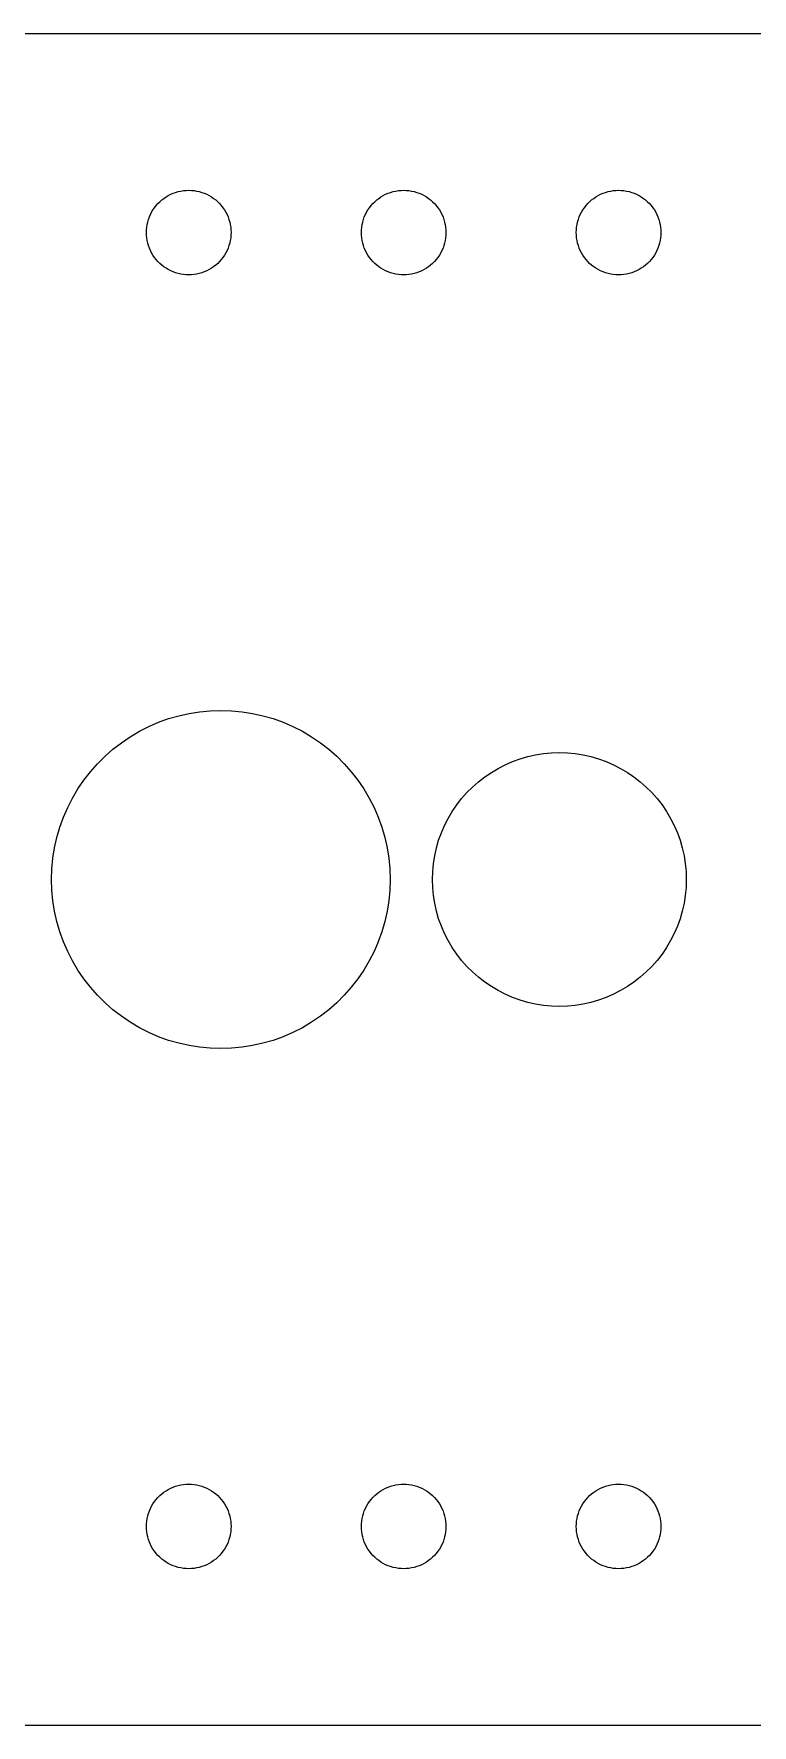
# Model space of a CAD drawing. Header units: metres. Extents: x -20 to 20, y -10 to 10.
# Drawn here: x -2.21 to 6.28, y -10 to 10 of the extents above; entities that cross this region are included whole.
import ezdxf

# ---------------------------------------------------------------- set-up
doc = ezdxf.new("R2010")
doc.units = ezdxf.units.M

msp = doc.modelspace()

# ---------------------------------------------------------------- linework, layer by layer
for p, q in [((20, 10), (-20, 10)), ((-0.744492, 7.99226), (-0.722275, 8.01448)), ((-0.722275, 8.01448), (-0.698715, 8.03525)), ((-0.698715, 8.03525), (-0.673904, 8.0545)), ((-0.673904, 8.0545), (-0.647919, 8.07216)), ((-0.647919, 8.07216), (-0.62088, 8.08815)), ((-0.62088, 8.08815), (-0.592896, 8.1024)), ((-0.592896, 8.1024), (-0.564072, 8.11488)), ((-0.564072, 8.11488), (-0.534515, 8.12552)), ((-0.534515, 8.12552), (-0.504349, 8.13428)), ((-0.504349, 8.13428), (-0.473694, 8.14113)), ((-0.473694, 8.14113), (-0.442673, 8.14606)), ((-0.442673, 8.14606), (-0.411407, 8.149)), ((-0.411407, 8.149), (-0.380005, 8.14999)), ((-0.380005, 8.14999), (-0.348618, 8.149)), ((-0.348618, 8.149), (-0.317337, 8.14606)), ((-0.317337, 8.14606), (-0.286316, 8.14113)), ((-0.286316, 8.14113), (-0.255661, 8.13428)), ((-0.255661, 8.13428), (-0.225494, 8.12552)), ((-0.225494, 8.12552), (-0.195938, 8.11488)), ((-0.195938, 8.11488), (-0.167114, 8.1024)), ((-0.167114, 8.1024), (-0.13913, 8.08815)), ((-0.13913, 8.08815), (-0.112091, 8.07216)), ((-0.112091, 8.07216), (-0.086121, 8.0545)), ((-0.086121, 8.0545), (-0.061295, 8.03525)), ((-0.061295, 8.03525), (-0.037735, 8.01448)), ((-0.037735, 8.01448), (-0.015518, 7.99226)), ((1.7955, 7.99226), (1.81772, 8.01448)), ((1.81772, 8.01448), (1.84128, 8.03525)), ((1.84128, 8.03525), (1.8661, 8.0545)), ((1.8661, 8.0545), (1.89207, 8.07216)), ((1.89207, 8.07216), (1.91911, 8.08815)), ((1.91911, 8.08815), (1.9471, 8.1024)), ((1.9471, 8.1024), (1.97594, 8.11488)), ((1.97594, 8.11488), (2.00548, 8.12552)), ((2.00548, 8.12552), (2.03564, 8.13428)), ((2.03564, 8.13428), (2.0663, 8.14113)), ((2.0663, 8.14113), (2.09732, 8.14606)), ((2.09732, 8.14606), (2.1286, 8.149)), ((2.1286, 8.149), (2.15999, 8.14999)), ((2.15999, 8.14999), (2.19139, 8.149)), ((2.19139, 8.149), (2.22266, 8.14606)), ((2.22266, 8.14606), (2.25368, 8.14113)), ((2.25368, 8.14113), (2.28433, 8.13428)), ((2.28433, 8.13428), (2.3145, 8.12552)), ((2.3145, 8.12552), (2.34406, 8.11488)), ((2.34406, 8.11488), (2.37288, 8.1024)), ((2.37288, 8.1024), (2.40086, 8.08815)), ((2.40086, 8.08815), (2.4279, 8.07216)), ((2.4279, 8.07216), (2.45389, 8.0545)), ((2.45389, 8.0545), (2.4787, 8.03525)), ((2.4787, 8.03525), (2.50226, 8.01448)), ((2.50226, 8.01448), (2.52448, 7.99226)), ((4.33551, 7.99226), (4.35771, 8.01448)), ((4.35771, 8.01448), (4.38129, 8.03525)), ((4.38129, 8.03525), (4.4061, 8.0545)), ((4.4061, 8.0545), (4.43208, 8.07216)), ((4.43208, 8.07216), (4.45912, 8.08815)), ((4.45912, 8.08815), (4.48711, 8.1024)), ((4.48711, 8.1024), (4.51593, 8.11488)), ((4.51593, 8.11488), (4.54549, 8.12552)), ((4.54549, 8.12552), (4.57565, 8.13428)), ((4.57565, 8.13428), (4.60631, 8.14113)), ((4.60631, 8.14113), (4.63733, 8.14606)), ((4.63733, 8.14606), (4.66859, 8.149)), ((4.66859, 8.149), (4.7, 8.14999)), ((4.7, 8.14999), (4.73138, 8.149)), ((4.73138, 8.149), (4.76266, 8.14606)), ((4.76266, 8.14606), (4.79369, 8.14113)), ((4.79369, 8.14113), (4.82434, 8.13428)), ((4.82434, 8.13428), (4.85451, 8.12552)), ((4.85451, 8.12552), (4.88405, 8.11488)), ((4.88405, 8.11488), (4.91289, 8.1024)), ((4.91289, 8.1024), (4.94087, 8.08815)), ((4.94087, 8.08815), (4.96791, 8.07216)), ((4.96791, 8.07216), (4.99388, 8.0545)), ((4.99388, 8.0545), (5.01871, 8.03525)), ((5.01871, 8.03525), (5.04227, 8.01448)), ((5.04227, 8.01448), (5.06448, 7.99226)), ((-0.864304, 7.77434), (-0.85553, 7.8045)), ((-0.85553, 7.8045), (-0.844894, 7.83406)), ((-0.844894, 7.83406), (-0.832428, 7.86288)), ((-0.832428, 7.86288), (-0.818161, 7.89087)), ((-0.818161, 7.89087), (-0.80217, 7.91791)), ((-0.80217, 7.91791), (-0.784515, 7.94388)), ((-0.784515, 7.94388), (-0.765259, 7.9687)), ((-0.765259, 7.9687), (-0.744492, 7.99226)), ((-0.015518, 7.99226), (0.005249, 7.9687)), ((0.005249, 7.9687), (0.024506, 7.94388)), ((0.024506, 7.94388), (0.04216, 7.91791)), ((0.04216, 7.91791), (0.058151, 7.89087)), ((0.058151, 7.89087), (0.072403, 7.86288)), ((0.072403, 7.86288), (0.084885, 7.83406)), ((0.084885, 7.83406), (0.09552, 7.8045)), ((0.09552, 7.8045), (0.104279, 7.77434)), ((1.6757, 7.77434), (1.68446, 7.8045)), ((1.68446, 7.8045), (1.6951, 7.83406)), ((1.6951, 7.83406), (1.70758, 7.86288)), ((1.70758, 7.86288), (1.72183, 7.89087)), ((1.72183, 7.89087), (1.73782, 7.91791)), ((1.73782, 7.91791), (1.75548, 7.94388)), ((1.75548, 7.94388), (1.77473, 7.9687)), ((1.77473, 7.9687), (1.7955, 7.99226)), ((2.52448, 7.99226), (2.54524, 7.9687)), ((2.54524, 7.9687), (2.5645, 7.94388)), ((2.5645, 7.94388), (2.58215, 7.91791)), ((2.58215, 7.91791), (2.59814, 7.89087)), ((2.59814, 7.89087), (2.61241, 7.86288)), ((2.61241, 7.86288), (2.62488, 7.83406)), ((2.62488, 7.83406), (2.63551, 7.8045)), ((2.63551, 7.8045), (2.64429, 7.77434)), ((4.2157, 7.77434), (4.22446, 7.8045)), ((4.22446, 7.8045), (4.23511, 7.83406)), ((4.23511, 7.83406), (4.24757, 7.86288)), ((4.24757, 7.86288), (4.26184, 7.89087)), ((4.26184, 7.89087), (4.27783, 7.91791)), ((4.27783, 7.91791), (4.29549, 7.94388)), ((4.29549, 7.94388), (4.31474, 7.9687)), ((4.31474, 7.9687), (4.33551, 7.99226)), ((5.06448, 7.99226), (5.08525, 7.9687)), ((5.08525, 7.9687), (5.10451, 7.94388)), ((5.10451, 7.94388), (5.12216, 7.91791)), ((5.12216, 7.91791), (5.13815, 7.89087)), ((5.13815, 7.89087), (5.1524, 7.86288)), ((5.1524, 7.86288), (5.16489, 7.83406)), ((5.16489, 7.83406), (5.17552, 7.8045)), ((5.17552, 7.8045), (5.18428, 7.77434)), ((-0.880005, 7.64999), (-0.879028, 7.68138)), ((-0.879028, 7.61859), (-0.880005, 7.64999)), ((-0.879028, 7.68138), (-0.876068, 7.71266)), ((-0.876068, 7.58733), (-0.879028, 7.61859)), ((-0.876068, 7.71266), (-0.871155, 7.74368)), ((-0.871155, 7.74368), (-0.864304, 7.77434)), ((0.104279, 7.77434), (0.11113, 7.74368)), ((0.11113, 7.74368), (0.116043, 7.71266)), ((0.116043, 7.71266), (0.119003, 7.68138)), ((0.119003, 7.61859), (0.116043, 7.58733)), ((0.119003, 7.68138), (0.119995, 7.64999)), ((0.119995, 7.64999), (0.119003, 7.61859)), ((1.65999, 7.64999), (1.66098, 7.68138)), ((1.66098, 7.61859), (1.65999, 7.64999)), ((1.66098, 7.68138), (1.66394, 7.71266)), ((1.66394, 7.58733), (1.66098, 7.61859)), ((1.66394, 7.71266), (1.66885, 7.74368)), ((1.66885, 7.74368), (1.6757, 7.77434)), ((2.64429, 7.77434), (2.65114, 7.74368)), ((2.65114, 7.74368), (2.65605, 7.71266)), ((2.65605, 7.71266), (2.65901, 7.68138)), ((2.65901, 7.61859), (2.65605, 7.58733)), ((2.65901, 7.68138), (2.65999, 7.64999)), ((2.65999, 7.64999), (2.65901, 7.61859)), ((4.2, 7.64999), (4.20097, 7.68138)), ((4.20097, 7.61859), (4.2, 7.64999)), ((4.20097, 7.68138), (4.20393, 7.71266)), ((4.20393, 7.58733), (4.20097, 7.61859)), ((4.20393, 7.71266), (4.20885, 7.74368)), ((4.20885, 7.74368), (4.2157, 7.77434)), ((5.18428, 7.77434), (5.19113, 7.74368)), ((5.19113, 7.74368), (5.19604, 7.71266)), ((5.19604, 7.71266), (5.19901, 7.68138)), ((5.19901, 7.61859), (5.19604, 7.58733)), ((5.19901, 7.68138), (5.2, 7.64999)), ((5.2, 7.64999), (5.19901, 7.61859)), ((-0.871155, 7.5563), (-0.876068, 7.58733)), ((-0.864304, 7.52565), (-0.871155, 7.5563)), ((-0.85553, 7.49548), (-0.864304, 7.52565)), ((-0.844894, 7.46593), (-0.85553, 7.49548)), ((-0.832428, 7.4371), (-0.844894, 7.46593)), ((-0.818161, 7.40912), (-0.832428, 7.4371)), ((-0.80217, 7.38208), (-0.818161, 7.40912)), ((0.058151, 7.40912), (0.04216, 7.38208)), ((0.072403, 7.4371), (0.058151, 7.40912)), ((0.084885, 7.46593), (0.072403, 7.4371)), ((0.09552, 7.49548), (0.084885, 7.46593)), ((0.104279, 7.52565), (0.09552, 7.49548)), ((0.11113, 7.5563), (0.104279, 7.52565)), ((0.116043, 7.58733), (0.11113, 7.5563)), ((1.66885, 7.5563), (1.66394, 7.58733)), ((1.6757, 7.52565), (1.66885, 7.5563)), ((1.68446, 7.49548), (1.6757, 7.52565)), ((1.6951, 7.46593), (1.68446, 7.49548)), ((1.70758, 7.4371), (1.6951, 7.46593)), ((1.72183, 7.40912), (1.70758, 7.4371)), ((1.73782, 7.38208), (1.72183, 7.40912)), ((2.59814, 7.40912), (2.58215, 7.38208)), ((2.61241, 7.4371), (2.59814, 7.40912)), ((2.62488, 7.46593), (2.61241, 7.4371)), ((2.63551, 7.49548), (2.62488, 7.46593)), ((2.64429, 7.52565), (2.63551, 7.49548)), ((2.65114, 7.5563), (2.64429, 7.52565)), ((2.65605, 7.58733), (2.65114, 7.5563)), ((4.20885, 7.5563), (4.20393, 7.58733)), ((4.2157, 7.52565), (4.20885, 7.5563)), ((4.22446, 7.49548), (4.2157, 7.52565)), ((4.23511, 7.46593), (4.22446, 7.49548)), ((4.24757, 7.4371), (4.23511, 7.46593)), ((4.26184, 7.40912), (4.24757, 7.4371)), ((4.27783, 7.38208), (4.26184, 7.40912)), ((5.13815, 7.40912), (5.12216, 7.38208)), ((5.1524, 7.4371), (5.13815, 7.40912)), ((5.16489, 7.46593), (5.1524, 7.4371)), ((5.17552, 7.49548), (5.16489, 7.46593)), ((5.18428, 7.52565), (5.17552, 7.49548)), ((5.19113, 7.5563), (5.18428, 7.52565)), ((5.19604, 7.58733), (5.19113, 7.5563)), ((-0.784515, 7.35609), (-0.80217, 7.38208)), ((-0.765259, 7.33128), (-0.784515, 7.35609)), ((-0.744492, 7.30772), (-0.765259, 7.33128)), ((-0.722275, 7.28551), (-0.744492, 7.30772)), ((-0.698715, 7.26474), (-0.722275, 7.28551)), ((-0.673904, 7.24548), (-0.698715, 7.26474)), ((-0.647919, 7.22783), (-0.673904, 7.24548)), ((-0.62088, 7.21184), (-0.647919, 7.22783)), ((-0.592896, 7.19759), (-0.62088, 7.21184)), ((-0.13913, 7.21184), (-0.167114, 7.19759)), ((-0.112091, 7.22783), (-0.13913, 7.21184)), ((-0.086121, 7.24548), (-0.112091, 7.22783)), ((-0.061295, 7.26474), (-0.086121, 7.24548)), ((-0.037735, 7.28551), (-0.061295, 7.26474)), ((-0.015518, 7.30772), (-0.037735, 7.28551)), ((0.005249, 7.33128), (-0.015518, 7.30772)), ((0.024506, 7.35609), (0.005249, 7.33128)), ((0.04216, 7.38208), (0.024506, 7.35609)), ((1.75548, 7.35609), (1.73782, 7.38208)), ((1.77473, 7.33128), (1.75548, 7.35609)), ((1.7955, 7.30772), (1.77473, 7.33128)), ((1.81772, 7.28551), (1.7955, 7.30772)), ((1.84128, 7.26474), (1.81772, 7.28551)), ((1.8661, 7.24548), (1.84128, 7.26474)), ((1.89207, 7.22783), (1.8661, 7.24548)), ((1.91911, 7.21184), (1.89207, 7.22783)), ((1.9471, 7.19759), (1.91911, 7.21184)), ((2.40086, 7.21184), (2.37288, 7.19759)), ((2.4279, 7.22783), (2.40086, 7.21184)), ((2.45389, 7.24548), (2.4279, 7.22783)), ((2.4787, 7.26474), (2.45389, 7.24548)), ((2.50226, 7.28551), (2.4787, 7.26474)), ((2.52448, 7.30772), (2.50226, 7.28551)), ((2.54524, 7.33128), (2.52448, 7.30772)), ((2.5645, 7.35609), (2.54524, 7.33128)), ((2.58215, 7.38208), (2.5645, 7.35609)), ((4.29549, 7.35609), (4.27783, 7.38208)), ((4.31474, 7.33128), (4.29549, 7.35609)), ((4.33551, 7.30772), (4.31474, 7.33128)), ((4.35771, 7.28551), (4.33551, 7.30772)), ((4.38129, 7.26474), (4.35771, 7.28551)), ((4.4061, 7.24548), (4.38129, 7.26474)), ((4.43208, 7.22783), (4.4061, 7.24548)), ((4.45912, 7.21184), (4.43208, 7.22783)), ((4.48711, 7.19759), (4.45912, 7.21184)), ((4.94087, 7.21184), (4.91289, 7.19759)), ((4.96791, 7.22783), (4.94087, 7.21184)), ((4.99388, 7.24548), (4.96791, 7.22783)), ((5.01871, 7.26474), (4.99388, 7.24548)), ((5.04227, 7.28551), (5.01871, 7.26474)), ((5.06448, 7.30772), (5.04227, 7.28551)), ((5.08525, 7.33128), (5.06448, 7.30772)), ((5.10451, 7.35609), (5.08525, 7.33128)), ((5.12216, 7.38208), (5.10451, 7.35609)), ((-0.564072, 7.1851), (-0.592896, 7.19759)), ((-0.534515, 7.17447), (-0.564072, 7.1851)), ((-0.504349, 7.1657), (-0.534515, 7.17447)), ((-0.473694, 7.15884), (-0.504349, 7.1657)), ((-0.442673, 7.15393), (-0.473694, 7.15884)), ((-0.411407, 7.15099), (-0.442673, 7.15393)), ((-0.380005, 7.14999), (-0.411407, 7.15099)), ((-0.348618, 7.15099), (-0.380005, 7.14999)), ((-0.317337, 7.15393), (-0.348618, 7.15099)), ((-0.286316, 7.15884), (-0.317337, 7.15393)), ((-0.255661, 7.1657), (-0.286316, 7.15884)), ((-0.225494, 7.17447), (-0.255661, 7.1657)), ((-0.195938, 7.1851), (-0.225494, 7.17447)), ((-0.167114, 7.19759), (-0.195938, 7.1851)), ((1.97594, 7.1851), (1.9471, 7.19759)), ((2.00548, 7.17447), (1.97594, 7.1851)), ((2.03564, 7.1657), (2.00548, 7.17447)), ((2.0663, 7.15884), (2.03564, 7.1657)), ((2.09732, 7.15393), (2.0663, 7.15884)), ((2.1286, 7.15099), (2.09732, 7.15393)), ((2.15999, 7.14999), (2.1286, 7.15099)), ((2.19139, 7.15099), (2.15999, 7.14999)), ((2.22266, 7.15393), (2.19139, 7.15099)), ((2.25368, 7.15884), (2.22266, 7.15393)), ((2.28433, 7.1657), (2.25368, 7.15884)), ((2.3145, 7.17447), (2.28433, 7.1657)), ((2.34406, 7.1851), (2.3145, 7.17447)), ((2.37288, 7.19759), (2.34406, 7.1851)), ((4.51593, 7.1851), (4.48711, 7.19759)), ((4.54549, 7.17447), (4.51593, 7.1851)), ((4.57565, 7.1657), (4.54549, 7.17447)), ((4.60631, 7.15884), (4.57565, 7.1657)), ((4.63733, 7.15393), (4.60631, 7.15884)), ((4.66859, 7.15099), (4.63733, 7.15393)), ((4.7, 7.14999), (4.66859, 7.15099)), ((4.73138, 7.15099), (4.7, 7.14999)), ((4.76266, 7.15393), (4.73138, 7.15099)), ((4.79369, 7.15884), (4.76266, 7.15393)), ((4.82434, 7.1657), (4.79369, 7.15884)), ((4.85451, 7.17447), (4.82434, 7.1657)), ((4.88405, 7.1851), (4.85451, 7.17447)), ((4.91289, 7.19759), (4.88405, 7.1851)), ((-0.12558, 1.99605), (0, 2)), ((0, 2), (0.12558, 1.99605)), ((-0.963501, 1.75261), (-0.851547, 1.80965)), ((-0.851547, 1.80965), (-0.736237, 1.85954)), ((-0.736237, 1.85954), (-0.618027, 1.9021)), ((-0.618027, 1.9021), (-0.497375, 1.93716)), ((-0.497375, 1.93716), (-0.374756, 1.96457)), ((-0.374756, 1.96457), (-0.250656, 1.98422)), ((-0.250656, 1.98422), (-0.12558, 1.99605)), ((0.12558, 1.99605), (0.250656, 1.98422)), ((0.250656, 1.98422), (0.374756, 1.96457)), ((0.374756, 1.96457), (0.497375, 1.93716)), ((0.497375, 1.93716), (0.618027, 1.9021)), ((0.618027, 1.9021), (0.736237, 1.85954)), ((0.736237, 1.85954), (0.851547, 1.80965)), ((0.851547, 1.80965), (0.963501, 1.75261)), ((-1.27484, 1.54102), (-1.17557, 1.61803)), ((-1.17557, 1.61803), (-1.07164, 1.68864)), ((-1.07164, 1.68864), (-0.963501, 1.75261)), ((0.963501, 1.75261), (1.07164, 1.68864)), ((1.07164, 1.68864), (1.17557, 1.61803)), ((1.17557, 1.61803), (1.27484, 1.54102)), ((-1.45793, 1.36908), (-1.36908, 1.45793)), ((-1.36908, 1.45793), (-1.27484, 1.54102)), ((1.27484, 1.54102), (1.36908, 1.45793)), ((1.36908, 1.45793), (1.45793, 1.36908)), ((3.4478, 1.39465), (3.53647, 1.42657)), ((3.53647, 1.42657), (3.62695, 1.45287)), ((3.62695, 1.45287), (3.71892, 1.47342)), ((3.71892, 1.47342), (3.812, 1.48816)), ((3.812, 1.48816), (3.90581, 1.49704)), ((3.90581, 1.49704), (4, 1.5)), ((4, 1.5), (4.09418, 1.49704)), ((4.09418, 1.49704), (4.18799, 1.48816)), ((4.18799, 1.48816), (4.28107, 1.47342)), ((4.28107, 1.47342), (4.37303, 1.45287)), ((4.37303, 1.45287), (4.46352, 1.42657)), ((4.46352, 1.42657), (4.55219, 1.39465)), ((-1.61803, 1.17557), (-1.54102, 1.27484)), ((-1.54102, 1.27484), (-1.45793, 1.36908)), ((1.45793, 1.36908), (1.54102, 1.27484)), ((1.54102, 1.27484), (1.61803, 1.17557)), ((3.04385, 1.15576), (3.11832, 1.21352)), ((3.11832, 1.21352), (3.19626, 1.26648)), ((3.19626, 1.26648), (3.27736, 1.31445)), ((3.27736, 1.31445), (3.36133, 1.35724)), ((3.36133, 1.35724), (3.4478, 1.39465)), ((4.55219, 1.39465), (4.63866, 1.35724)), ((4.63866, 1.35724), (4.72263, 1.31445)), ((4.72263, 1.31445), (4.80373, 1.26648)), ((4.80373, 1.26648), (4.88167, 1.21352)), ((4.88167, 1.21352), (4.95613, 1.15576)), ((-1.75261, 0.963501), (-1.68864, 1.07164)), ((-1.68864, 1.07164), (-1.61803, 1.17557)), ((1.61803, 1.17557), (1.68864, 1.07164)), ((1.68864, 1.07164), (1.75261, 0.963501)), ((2.84422, 0.956131), (2.90654, 1.02681)), ((2.90654, 1.02681), (2.97318, 1.09344)), ((2.97318, 1.09344), (3.04385, 1.15576)), ((4.95613, 1.15576), (5.02681, 1.09344)), ((5.02681, 1.09344), (5.09344, 1.02681)), ((5.09344, 1.02681), (5.15576, 0.956131)), ((-1.85954, 0.736237), (-1.80965, 0.851547)), ((-1.80965, 0.851547), (-1.75261, 0.963501)), ((1.75261, 0.963501), (1.80965, 0.851547)), ((1.80965, 0.851547), (1.85954, 0.736237)), ((2.68553, 0.722626), (2.73351, 0.803726)), ((2.73351, 0.803726), (2.78647, 0.881668)), ((2.78647, 0.881668), (2.84422, 0.956131)), ((5.15576, 0.956131), (5.21352, 0.881668)), ((5.21352, 0.881668), (5.26648, 0.803726)), ((5.26648, 0.803726), (5.31445, 0.722626)), ((-1.93716, 0.497375), (-1.9021, 0.618027)), ((-1.9021, 0.618027), (-1.85954, 0.736237)), ((1.85954, 0.736237), (1.9021, 0.618027)), ((1.9021, 0.618027), (1.93716, 0.497375)), ((2.60533, 0.552185), (2.64275, 0.638657)), ((2.64275, 0.638657), (2.68553, 0.722626)), ((5.31445, 0.722626), (5.35724, 0.638657)), ((5.35724, 0.638657), (5.39465, 0.552185)), ((-1.96457, 0.374756), (-1.93716, 0.497375)), ((1.93716, 0.497375), (1.96457, 0.374756)), ((2.54712, 0.373032), (2.57341, 0.463516)), ((2.57341, 0.463516), (2.60533, 0.552185)), ((5.39465, 0.552185), (5.42657, 0.463516)), ((5.42657, 0.463516), (5.45287, 0.373032)), ((-1.99605, 0.12558), (-1.98422, 0.250656)), ((-1.98422, 0.250656), (-1.96457, 0.374756)), ((1.96457, 0.374756), (1.98422, 0.250656)), ((1.98422, 0.250656), (1.99605, 0.12558)), ((2.51183, 0.187988), (2.52657, 0.281067)), ((2.52657, 0.281067), (2.54712, 0.373032)), ((5.45287, 0.373032), (5.47342, 0.281067)), ((5.47342, 0.281067), (5.48816, 0.187988)), ((-2, 0), (-1.99605, 0.12558)), ((-1.99605, -0.12558), (-2, 0)), ((1.99605, 0.12558), (2, 0)), ((2, 0), (1.99605, -0.12558)), ((2.5, 0), (2.50294, 0.094177)), ((2.50294, -0.094177), (2.5, 0)), ((2.50294, 0.094177), (2.51183, 0.187988)), ((5.48816, 0.187988), (5.49704, 0.094177)), ((5.49704, 0.094177), (5.5, 0)), ((5.5, 0), (5.49704, -0.094177)), ((-1.98422, -0.250656), (-1.99605, -0.12558)), ((1.99605, -0.12558), (1.98422, -0.250656)), ((2.51183, -0.187988), (2.50294, -0.094177)), ((2.52657, -0.281067), (2.51183, -0.187988)), ((5.48816, -0.187988), (5.47342, -0.281067)), ((5.49704, -0.094177), (5.48816, -0.187988)), ((-1.96457, -0.374756), (-1.98422, -0.250656)), ((-1.93716, -0.497375), (-1.96457, -0.374756)), ((1.96457, -0.374756), (1.93716, -0.497375)), ((1.98422, -0.250656), (1.96457, -0.374756)), ((2.54712, -0.373032), (2.52657, -0.281067)), ((2.57341, -0.463516), (2.54712, -0.373032)), ((5.45287, -0.373032), (5.42657, -0.463516)), ((5.47342, -0.281067), (5.45287, -0.373032)), ((-1.9021, -0.618027), (-1.93716, -0.497375)), ((1.93716, -0.497375), (1.9021, -0.618027)), ((2.60533, -0.552185), (2.57341, -0.463516)), ((2.64275, -0.638657), (2.60533, -0.552185)), ((5.39465, -0.552185), (5.35724, -0.638657)), ((5.42657, -0.463516), (5.39465, -0.552185)), ((-1.85954, -0.736237), (-1.9021, -0.618027)), ((-1.80965, -0.851547), (-1.85954, -0.736237)), ((1.85954, -0.736237), (1.80965, -0.851547)), ((1.9021, -0.618027), (1.85954, -0.736237)), ((2.68553, -0.722626), (2.64275, -0.638657)), ((2.73351, -0.803726), (2.68553, -0.722626)), ((5.31445, -0.722626), (5.26648, -0.803726)), ((5.35724, -0.638657), (5.31445, -0.722626)), ((-1.75261, -0.963501), (-1.80965, -0.851547)), ((-1.68864, -1.07164), (-1.75261, -0.963501)), ((1.75261, -0.963501), (1.68864, -1.07164)), ((1.80965, -0.851547), (1.75261, -0.963501)), ((2.78647, -0.881668), (2.73351, -0.803726)), ((2.84422, -0.956131), (2.78647, -0.881668)), ((2.90654, -1.02681), (2.84422, -0.956131)), ((5.15576, -0.956131), (5.09344, -1.02681)), ((5.21352, -0.881668), (5.15576, -0.956131)), ((5.26648, -0.803726), (5.21352, -0.881668)), ((-1.61803, -1.17557), (-1.68864, -1.07164)), ((-1.54102, -1.27484), (-1.61803, -1.17557)), ((1.61803, -1.17557), (1.54102, -1.27484)), ((1.68864, -1.07164), (1.61803, -1.17557)), ((2.97318, -1.09344), (2.90654, -1.02681)), ((3.04385, -1.15576), (2.97318, -1.09344)), ((3.11832, -1.21352), (3.04385, -1.15576)), ((4.95613, -1.15576), (4.88167, -1.21352)), ((5.02681, -1.09344), (4.95613, -1.15576)), ((5.09344, -1.02681), (5.02681, -1.09344)), ((-1.45793, -1.36908), (-1.54102, -1.27484)), ((-1.36908, -1.45793), (-1.45793, -1.36908)), ((1.45793, -1.36908), (1.36908, -1.45793)), ((1.54102, -1.27484), (1.45793, -1.36908)), ((3.19626, -1.26648), (3.11832, -1.21352)), ((3.27736, -1.31445), (3.19626, -1.26648)), ((3.36133, -1.35724), (3.27736, -1.31445)), ((3.4478, -1.39465), (3.36133, -1.35724)), ((3.53647, -1.42657), (3.4478, -1.39465)), ((4.55219, -1.39465), (4.46352, -1.42657)), ((4.63866, -1.35724), (4.55219, -1.39465)), ((4.72263, -1.31445), (4.63866, -1.35724)), ((4.80373, -1.26648), (4.72263, -1.31445)), ((4.88167, -1.21352), (4.80373, -1.26648)), ((-1.27484, -1.54102), (-1.36908, -1.45793)), ((-1.17557, -1.61803), (-1.27484, -1.54102)), ((1.27484, -1.54102), (1.17557, -1.61803)), ((1.36908, -1.45793), (1.27484, -1.54102)), ((3.62695, -1.45287), (3.53647, -1.42657)), ((3.71892, -1.47342), (3.62695, -1.45287)), ((3.812, -1.48816), (3.71892, -1.47342)), ((3.90581, -1.49704), (3.812, -1.48816)), ((4, -1.5), (3.90581, -1.49704)), ((4.09418, -1.49704), (4, -1.5)), ((4.18799, -1.48816), (4.09418, -1.49704)), ((4.28107, -1.47342), (4.18799, -1.48816)), ((4.37303, -1.45287), (4.28107, -1.47342)), ((4.46352, -1.42657), (4.37303, -1.45287)), ((-1.07164, -1.68864), (-1.17557, -1.61803)), ((-0.963501, -1.75261), (-1.07164, -1.68864)), ((-0.851547, -1.80965), (-0.963501, -1.75261)), ((0.963501, -1.75261), (0.851547, -1.80965)), ((1.07164, -1.68864), (0.963501, -1.75261)), ((1.17557, -1.61803), (1.07164, -1.68864)), ((-0.736237, -1.85954), (-0.851547, -1.80965)), ((-0.618027, -1.9021), (-0.736237, -1.85954)), ((-0.497375, -1.93716), (-0.618027, -1.9021)), ((-0.374756, -1.96457), (-0.497375, -1.93716)), ((-0.250656, -1.98422), (-0.374756, -1.96457)), ((-0.12558, -1.99605), (-0.250656, -1.98422)), ((0, -2), (-0.12558, -1.99605)), ((0.12558, -1.99605), (0, -2)), ((0.250656, -1.98422), (0.12558, -1.99605)), ((0.374756, -1.96457), (0.250656, -1.98422)), ((0.497375, -1.93716), (0.374756, -1.96457)), ((0.618027, -1.9021), (0.497375, -1.93716)), ((0.736237, -1.85954), (0.618027, -1.9021)), ((0.851547, -1.80965), (0.736237, -1.85954)), ((-0.62088, -7.21184), (-0.592896, -7.19759)), ((-0.592896, -7.19759), (-0.564072, -7.1851)), ((-0.564072, -7.1851), (-0.534515, -7.17447)), ((-0.534515, -7.17447), (-0.504349, -7.1657)), ((-0.504349, -7.1657), (-0.473694, -7.15884)), ((-0.473694, -7.15884), (-0.442673, -7.15393)), ((-0.442673, -7.15393), (-0.411407, -7.15099)), ((-0.411407, -7.15099), (-0.380005, -7.14999)), ((-0.380005, -7.14999), (-0.348618, -7.15099)), ((-0.348618, -7.15099), (-0.317337, -7.15393)), ((-0.317337, -7.15393), (-0.286316, -7.15884)), ((-0.286316, -7.15884), (-0.255661, -7.1657)), ((-0.255661, -7.1657), (-0.225494, -7.17447)), ((-0.225494, -7.17447), (-0.195938, -7.1851)), ((-0.195938, -7.1851), (-0.167114, -7.19759)), ((-0.167114, -7.19759), (-0.13913, -7.21184)), ((1.91911, -7.21184), (1.9471, -7.19759)), ((1.9471, -7.19759), (1.97594, -7.1851)), ((1.97594, -7.1851), (2.00548, -7.17447)), ((2.00548, -7.17447), (2.03564, -7.1657)), ((2.03564, -7.1657), (2.0663, -7.15884)), ((2.0663, -7.15884), (2.09732, -7.15393)), ((2.09732, -7.15393), (2.1286, -7.15099)), ((2.1286, -7.15099), (2.15999, -7.14999)), ((2.15999, -7.14999), (2.19139, -7.15099)), ((2.19139, -7.15099), (2.22266, -7.15393)), ((2.22266, -7.15393), (2.25368, -7.15884)), ((2.25368, -7.15884), (2.28433, -7.1657)), ((2.28433, -7.1657), (2.3145, -7.17447)), ((2.3145, -7.17447), (2.34406, -7.1851)), ((2.34406, -7.1851), (2.37288, -7.19759)), ((2.37288, -7.19759), (2.40086, -7.21184)), ((4.45912, -7.21184), (4.48711, -7.19759)), ((4.48711, -7.19759), (4.51593, -7.1851)), ((4.51593, -7.1851), (4.54549, -7.17447)), ((4.54549, -7.17447), (4.57565, -7.1657)), ((4.57565, -7.1657), (4.60631, -7.15884)), ((4.60631, -7.15884), (4.63733, -7.15393)), ((4.63733, -7.15393), (4.66859, -7.15099)), ((4.66859, -7.15099), (4.7, -7.14999)), ((4.7, -7.14999), (4.73138, -7.15099)), ((4.73138, -7.15099), (4.76266, -7.15393)), ((4.76266, -7.15393), (4.79369, -7.15884)), ((4.79369, -7.15884), (4.82434, -7.1657)), ((4.82434, -7.1657), (4.85451, -7.17447)), ((4.85451, -7.17447), (4.88405, -7.1851)), ((4.88405, -7.1851), (4.91289, -7.19759)), ((4.91289, -7.19759), (4.94087, -7.21184)), ((-0.818161, -7.40912), (-0.80217, -7.38208)), ((-0.80217, -7.38208), (-0.784515, -7.35609)), ((-0.784515, -7.35609), (-0.765259, -7.33128)), ((-0.765259, -7.33128), (-0.744492, -7.30772)), ((-0.744492, -7.30772), (-0.722275, -7.28551)), ((-0.722275, -7.28551), (-0.698715, -7.26474)), ((-0.698715, -7.26474), (-0.673904, -7.24548)), ((-0.673904, -7.24548), (-0.647919, -7.22783)), ((-0.647919, -7.22783), (-0.62088, -7.21184)), ((-0.13913, -7.21184), (-0.112091, -7.22783)), ((-0.112091, -7.22783), (-0.086121, -7.24548)), ((-0.086121, -7.24548), (-0.061295, -7.26474)), ((-0.061295, -7.26474), (-0.037735, -7.28551)), ((-0.037735, -7.28551), (-0.015518, -7.30772)), ((-0.015518, -7.30772), (0.005249, -7.33128)), ((0.005249, -7.33128), (0.024506, -7.35609)), ((0.024506, -7.35609), (0.04216, -7.38208)), ((0.04216, -7.38208), (0.058151, -7.40912)), ((1.72183, -7.40912), (1.73782, -7.38208)), ((1.73782, -7.38208), (1.75548, -7.35609)), ((1.75548, -7.35609), (1.77473, -7.33128)), ((1.77473, -7.33128), (1.7955, -7.30772)), ((1.7955, -7.30772), (1.81772, -7.28551)), ((1.81772, -7.28551), (1.84128, -7.26474)), ((1.84128, -7.26474), (1.8661, -7.24548)), ((1.8661, -7.24548), (1.89207, -7.22783)), ((1.89207, -7.22783), (1.91911, -7.21184)), ((2.40086, -7.21184), (2.4279, -7.22783)), ((2.4279, -7.22783), (2.45389, -7.24548)), ((2.45389, -7.24548), (2.4787, -7.26474)), ((2.4787, -7.26474), (2.50226, -7.28551)), ((2.50226, -7.28551), (2.52448, -7.30772)), ((2.52448, -7.30772), (2.54524, -7.33128)), ((2.54524, -7.33128), (2.5645, -7.35609)), ((2.5645, -7.35609), (2.58215, -7.38208)), ((2.58215, -7.38208), (2.59814, -7.40912)), ((4.26184, -7.40912), (4.27783, -7.38208)), ((4.27783, -7.38208), (4.29549, -7.35609)), ((4.29549, -7.35609), (4.31474, -7.33128)), ((4.31474, -7.33128), (4.33551, -7.30772)), ((4.33551, -7.30772), (4.35771, -7.28551)), ((4.35771, -7.28551), (4.38129, -7.26474)), ((4.38129, -7.26474), (4.4061, -7.24548)), ((4.4061, -7.24548), (4.43208, -7.22783)), ((4.43208, -7.22783), (4.45912, -7.21184)), ((4.94087, -7.21184), (4.96791, -7.22783)), ((4.96791, -7.22783), (4.99388, -7.24548)), ((4.99388, -7.24548), (5.01871, -7.26474)), ((5.01871, -7.26474), (5.04227, -7.28551)), ((5.04227, -7.28551), (5.06448, -7.30772)), ((5.06448, -7.30772), (5.08525, -7.33128)), ((5.08525, -7.33128), (5.10451, -7.35609)), ((5.10451, -7.35609), (5.12216, -7.38208)), ((5.12216, -7.38208), (5.13815, -7.40912)), ((-0.879028, -7.61859), (-0.876068, -7.58733)), ((-0.876068, -7.58733), (-0.871155, -7.5563)), ((-0.871155, -7.5563), (-0.864304, -7.52565)), ((-0.864304, -7.52565), (-0.85553, -7.49548)), ((-0.85553, -7.49548), (-0.844894, -7.46593)), ((-0.844894, -7.46593), (-0.832428, -7.4371)), ((-0.832428, -7.4371), (-0.818161, -7.40912)), ((0.058151, -7.40912), (0.072403, -7.4371)), ((0.072403, -7.4371), (0.084885, -7.46593)), ((0.084885, -7.46593), (0.09552, -7.49548)), ((0.09552, -7.49548), (0.104279, -7.52565)), ((0.104279, -7.52565), (0.11113, -7.5563)), ((0.11113, -7.5563), (0.116043, -7.58733)), ((0.116043, -7.58733), (0.119003, -7.61859)), ((1.66098, -7.61859), (1.66394, -7.58733)), ((1.66394, -7.58733), (1.66885, -7.5563)), ((1.66885, -7.5563), (1.6757, -7.52565)), ((1.6757, -7.52565), (1.68446, -7.49548)), ((1.68446, -7.49548), (1.6951, -7.46593)), ((1.6951, -7.46593), (1.70758, -7.4371)), ((1.70758, -7.4371), (1.72183, -7.40912)), ((2.59814, -7.40912), (2.61241, -7.4371)), ((2.61241, -7.4371), (2.62488, -7.46593)), ((2.62488, -7.46593), (2.63551, -7.49548)), ((2.63551, -7.49548), (2.64429, -7.52565)), ((2.64429, -7.52565), (2.65114, -7.5563)), ((2.65114, -7.5563), (2.65605, -7.58733)), ((2.65605, -7.58733), (2.65901, -7.61859)), ((4.20097, -7.61859), (4.20393, -7.58733)), ((4.20393, -7.58733), (4.20885, -7.5563)), ((4.20885, -7.5563), (4.2157, -7.52565)), ((4.2157, -7.52565), (4.22446, -7.49548)), ((4.22446, -7.49548), (4.23511, -7.46593)), ((4.23511, -7.46593), (4.24757, -7.4371)), ((4.24757, -7.4371), (4.26184, -7.40912)), ((5.13815, -7.40912), (5.1524, -7.4371)), ((5.1524, -7.4371), (5.16489, -7.46593)), ((5.16489, -7.46593), (5.17552, -7.49548)), ((5.17552, -7.49548), (5.18428, -7.52565)), ((5.18428, -7.52565), (5.19113, -7.5563)), ((5.19113, -7.5563), (5.19604, -7.58733)), ((5.19604, -7.58733), (5.19901, -7.61859)), ((-0.880005, -7.64999), (-0.879028, -7.61859)), ((-0.879028, -7.68138), (-0.880005, -7.64999)), ((-0.876068, -7.71266), (-0.879028, -7.68138)), ((-0.871155, -7.74368), (-0.876068, -7.71266)), ((-0.864304, -7.77434), (-0.871155, -7.74368)), ((-0.85553, -7.8045), (-0.864304, -7.77434)), ((0.104279, -7.77434), (0.09552, -7.8045)), ((0.11113, -7.74368), (0.104279, -7.77434)), ((0.116043, -7.71266), (0.11113, -7.74368)), ((0.119003, -7.68138), (0.116043, -7.71266)), ((0.119003, -7.61859), (0.119995, -7.64999)), ((0.119995, -7.64999), (0.119003, -7.68138)), ((1.65999, -7.64999), (1.66098, -7.61859)), ((1.66098, -7.68138), (1.65999, -7.64999)), ((1.66394, -7.71266), (1.66098, -7.68138)), ((1.66885, -7.74368), (1.66394, -7.71266)), ((1.6757, -7.77434), (1.66885, -7.74368)), ((1.68446, -7.8045), (1.6757, -7.77434)), ((2.64429, -7.77434), (2.63551, -7.8045)), ((2.65114, -7.74368), (2.64429, -7.77434)), ((2.65605, -7.71266), (2.65114, -7.74368)), ((2.65901, -7.68138), (2.65605, -7.71266)), ((2.65901, -7.61859), (2.65999, -7.64999)), ((2.65999, -7.64999), (2.65901, -7.68138)), ((4.2, -7.64999), (4.20097, -7.61859)), ((4.20097, -7.68138), (4.2, -7.64999)), ((4.20393, -7.71266), (4.20097, -7.68138)), ((4.20885, -7.74368), (4.20393, -7.71266)), ((4.2157, -7.77434), (4.20885, -7.74368)), ((4.22446, -7.8045), (4.2157, -7.77434)), ((5.18428, -7.77434), (5.17552, -7.8045)), ((5.19113, -7.74368), (5.18428, -7.77434)), ((5.19604, -7.71266), (5.19113, -7.74368)), ((5.19901, -7.68138), (5.19604, -7.71266)), ((5.19901, -7.61859), (5.2, -7.64999)), ((5.2, -7.64999), (5.19901, -7.68138)), ((-0.844894, -7.83406), (-0.85553, -7.8045)), ((-0.832428, -7.86288), (-0.844894, -7.83406)), ((-0.818161, -7.89087), (-0.832428, -7.86288)), ((-0.80217, -7.91791), (-0.818161, -7.89087)), ((-0.784515, -7.94388), (-0.80217, -7.91791)), ((-0.765259, -7.9687), (-0.784515, -7.94388)), ((-0.744492, -7.99226), (-0.765259, -7.9687)), ((-0.722275, -8.01448), (-0.744492, -7.99226)), ((-0.015518, -7.99226), (-0.037735, -8.01448)), ((0.005249, -7.9687), (-0.015518, -7.99226)), ((0.024506, -7.94388), (0.005249, -7.9687)), ((0.04216, -7.91791), (0.024506, -7.94388)), ((0.058151, -7.89087), (0.04216, -7.91791)), ((0.072403, -7.86288), (0.058151, -7.89087)), ((0.084885, -7.83406), (0.072403, -7.86288)), ((0.09552, -7.8045), (0.084885, -7.83406)), ((1.6951, -7.83406), (1.68446, -7.8045)), ((1.70758, -7.86288), (1.6951, -7.83406)), ((1.72183, -7.89087), (1.70758, -7.86288)), ((1.73782, -7.91791), (1.72183, -7.89087)), ((1.75548, -7.94388), (1.73782, -7.91791)), ((1.77473, -7.9687), (1.75548, -7.94388)), ((1.7955, -7.99226), (1.77473, -7.9687)), ((1.81772, -8.01448), (1.7955, -7.99226)), ((2.52448, -7.99226), (2.50226, -8.01448)), ((2.54524, -7.9687), (2.52448, -7.99226)), ((2.5645, -7.94388), (2.54524, -7.9687)), ((2.58215, -7.91791), (2.5645, -7.94388)), ((2.59814, -7.89087), (2.58215, -7.91791)), ((2.61241, -7.86288), (2.59814, -7.89087)), ((2.62488, -7.83406), (2.61241, -7.86288)), ((2.63551, -7.8045), (2.62488, -7.83406)), ((4.23511, -7.83406), (4.22446, -7.8045)), ((4.24757, -7.86288), (4.23511, -7.83406)), ((4.26184, -7.89087), (4.24757, -7.86288)), ((4.27783, -7.91791), (4.26184, -7.89087)), ((4.29549, -7.94388), (4.27783, -7.91791)), ((4.31474, -7.9687), (4.29549, -7.94388)), ((4.33551, -7.99226), (4.31474, -7.9687)), ((4.35771, -8.01448), (4.33551, -7.99226)), ((5.06448, -7.99226), (5.04227, -8.01448)), ((5.08525, -7.9687), (5.06448, -7.99226)), ((5.10451, -7.94388), (5.08525, -7.9687)), ((5.12216, -7.91791), (5.10451, -7.94388)), ((5.13815, -7.89087), (5.12216, -7.91791)), ((5.1524, -7.86288), (5.13815, -7.89087)), ((5.16489, -7.83406), (5.1524, -7.86288)), ((5.17552, -7.8045), (5.16489, -7.83406)), ((-0.698715, -8.03525), (-0.722275, -8.01448)), ((-0.673904, -8.0545), (-0.698715, -8.03525)), ((-0.647919, -8.07216), (-0.673904, -8.0545)), ((-0.62088, -8.08815), (-0.647919, -8.07216)), ((-0.592896, -8.1024), (-0.62088, -8.08815)), ((-0.564072, -8.11488), (-0.592896, -8.1024)), ((-0.534515, -8.12552), (-0.564072, -8.11488)), ((-0.504349, -8.13428), (-0.534515, -8.12552)), ((-0.473694, -8.14113), (-0.504349, -8.13428)), ((-0.442673, -8.14606), (-0.473694, -8.14113)), ((-0.411407, -8.149), (-0.442673, -8.14606)), ((-0.380005, -8.14999), (-0.411407, -8.149)), ((-0.348618, -8.149), (-0.380005, -8.14999)), ((-0.317337, -8.14606), (-0.348618, -8.149)), ((-0.286316, -8.14113), (-0.317337, -8.14606)), ((-0.255661, -8.13428), (-0.286316, -8.14113)), ((-0.225494, -8.12552), (-0.255661, -8.13428)), ((-0.195938, -8.11488), (-0.225494, -8.12552)), ((-0.167114, -8.1024), (-0.195938, -8.11488)), ((-0.13913, -8.08815), (-0.167114, -8.1024)), ((-0.112091, -8.07216), (-0.13913, -8.08815)), ((-0.086121, -8.0545), (-0.112091, -8.07216)), ((-0.061295, -8.03525), (-0.086121, -8.0545)), ((-0.037735, -8.01448), (-0.061295, -8.03525)), ((1.84128, -8.03525), (1.81772, -8.01448)), ((1.8661, -8.0545), (1.84128, -8.03525)), ((1.89207, -8.07216), (1.8661, -8.0545)), ((1.91911, -8.08815), (1.89207, -8.07216)), ((1.9471, -8.1024), (1.91911, -8.08815)), ((1.97594, -8.11488), (1.9471, -8.1024)), ((2.00548, -8.12552), (1.97594, -8.11488)), ((2.03564, -8.13428), (2.00548, -8.12552)), ((2.0663, -8.14113), (2.03564, -8.13428)), ((2.09732, -8.14606), (2.0663, -8.14113)), ((2.1286, -8.149), (2.09732, -8.14606)), ((2.15999, -8.14999), (2.1286, -8.149)), ((2.19139, -8.149), (2.15999, -8.14999)), ((2.22266, -8.14606), (2.19139, -8.149)), ((2.25368, -8.14113), (2.22266, -8.14606)), ((2.28433, -8.13428), (2.25368, -8.14113)), ((2.3145, -8.12552), (2.28433, -8.13428)), ((2.34406, -8.11488), (2.3145, -8.12552)), ((2.37288, -8.1024), (2.34406, -8.11488)), ((2.40086, -8.08815), (2.37288, -8.1024)), ((2.4279, -8.07216), (2.40086, -8.08815)), ((2.45389, -8.0545), (2.4279, -8.07216)), ((2.4787, -8.03525), (2.45389, -8.0545)), ((2.50226, -8.01448), (2.4787, -8.03525)), ((4.38129, -8.03525), (4.35771, -8.01448)), ((4.4061, -8.0545), (4.38129, -8.03525)), ((4.43208, -8.07216), (4.4061, -8.0545)), ((4.45912, -8.08815), (4.43208, -8.07216)), ((4.48711, -8.1024), (4.45912, -8.08815)), ((4.51593, -8.11488), (4.48711, -8.1024)), ((4.54549, -8.12552), (4.51593, -8.11488)), ((4.57565, -8.13428), (4.54549, -8.12552)), ((4.60631, -8.14113), (4.57565, -8.13428)), ((4.63733, -8.14606), (4.60631, -8.14113)), ((4.66859, -8.149), (4.63733, -8.14606)), ((4.7, -8.14999), (4.66859, -8.149)), ((4.73138, -8.149), (4.7, -8.14999)), ((4.76266, -8.14606), (4.73138, -8.149)), ((4.79369, -8.14113), (4.76266, -8.14606)), ((4.82434, -8.13428), (4.79369, -8.14113)), ((4.85451, -8.12552), (4.82434, -8.13428)), ((4.88405, -8.11488), (4.85451, -8.12552)), ((4.91289, -8.1024), (4.88405, -8.11488)), ((4.94087, -8.08815), (4.91289, -8.1024)), ((4.96791, -8.07216), (4.94087, -8.08815)), ((4.99388, -8.0545), (4.96791, -8.07216)), ((5.01871, -8.03525), (4.99388, -8.0545)), ((5.04227, -8.01448), (5.01871, -8.03525)), ((-20, -10), (20, -10))]:
    msp.add_line(p, q)

doc.saveas('drawing.dxf')
